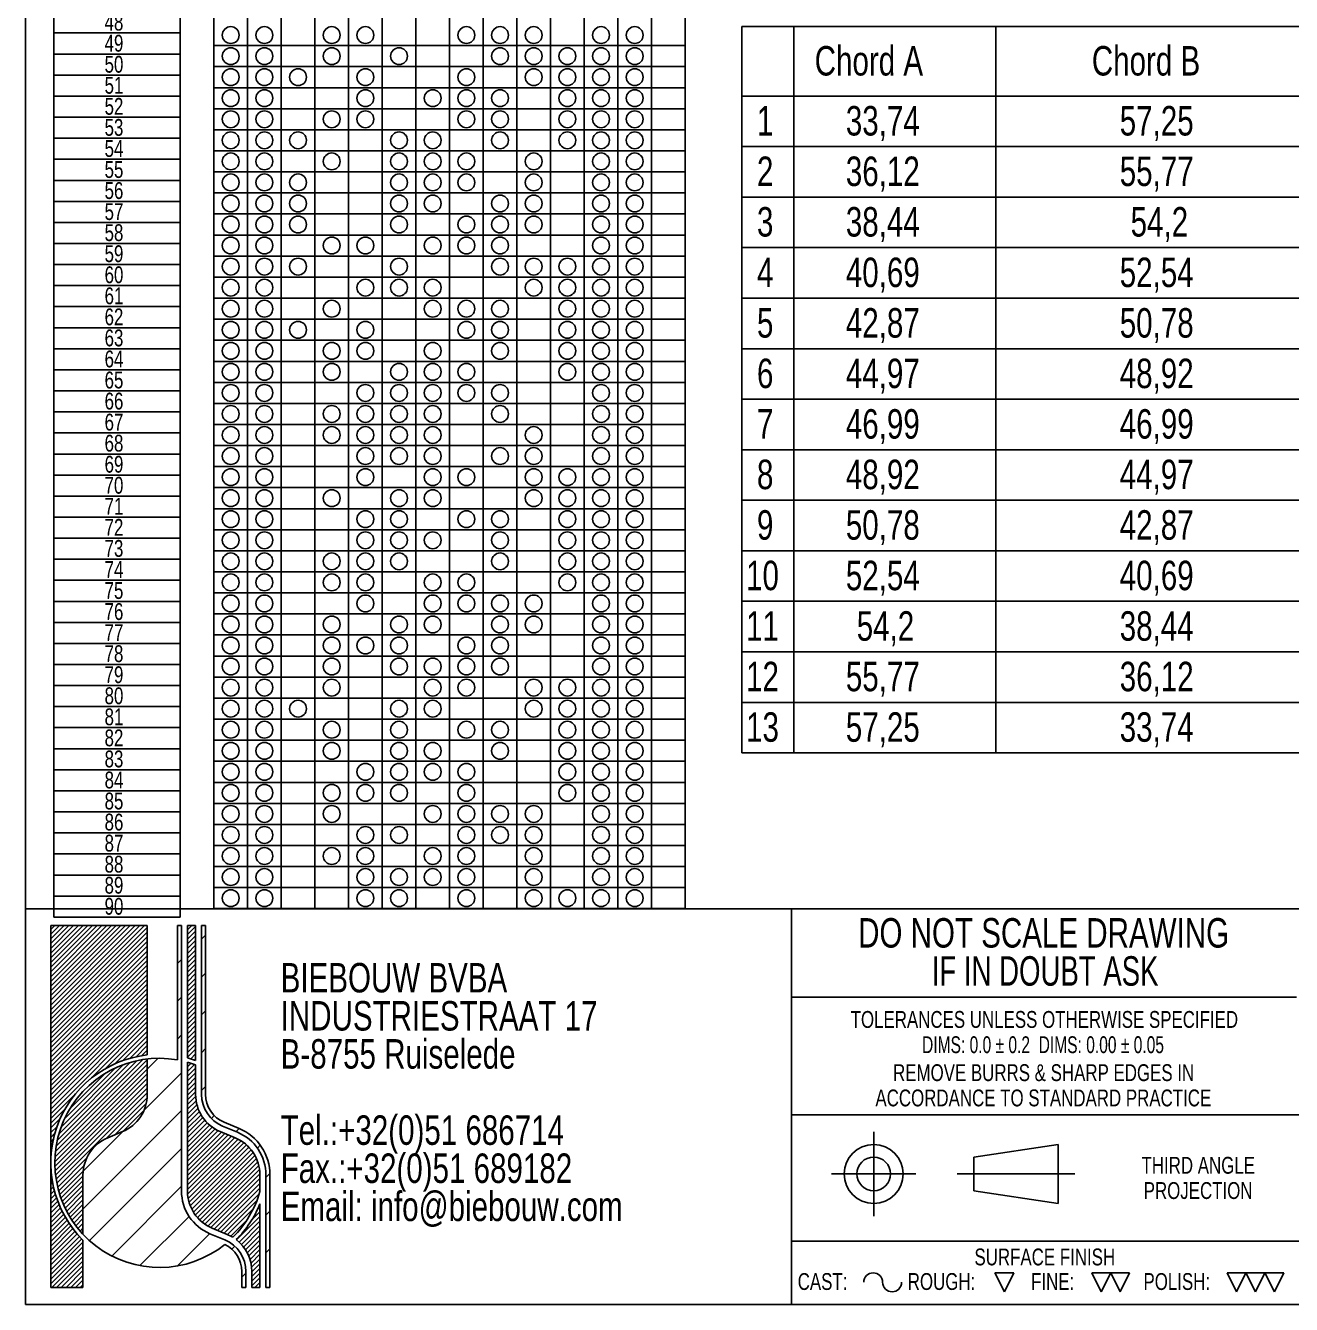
# Model space of a CAD drawing. Header units: millimetres. Extents: x 4 to 206, y 4 to 144.
# Drawn here: x 4 to 79.2, y 4 to 79.9 of the extents above; entities that cross this region are included whole.
import ezdxf

# ---------------------------------------------------------------- set-up
doc = ezdxf.new("R2010")
doc.units = ezdxf.units.MM
doc.header["$LTSCALE"] = 0.5
doc.layers.add('HATCH', color=3, linetype='Continuous')
doc.layers.add('TEXT', color=2, linetype='Continuous')
doc.layers.add('OUTLINE', color=7, linetype='Continuous', lineweight=25)
doc.styles.add('SLDTEXTSTYLE0', font='TXT', dxfattribs={"width": 0.75})
doc.styles.add('SLDTEXTSTYLE1', font='TXT', dxfattribs={"width": 0.6911764705882353})
doc.styles.add('SLDTEXTSTYLE2', font='TXT', dxfattribs={"width": 0.7})
pattern_1 = [(45, (0, 0), (-0.1403165018917055, 0.1403165018917055), [])]
pattern_2 = [(45.0000000000001, (0, 0), (-1.122532015133646, 1.122532015133642), [])]

# ---------------------------------------------------------------- blocks, each defined once
blk = doc.blocks.new('SW_NOTE_0')
at = {"layer": 'TEXT', "color": 0, "char_height": 1.75, "attachment_point": 1, "style": 'SLDTEXTSTYLE0'}
for s, insert in [('BIEBOUW BVBA', (0, 2.248826291079812)), ('INDUSTRIESTRAAT 17', (0, -0.01402097414881717)), ('B-8755 Ruiselede', (0, -2.276868239377446)), ('Tel.:+32(0)51 686714', (0, -6.802562769834704)), ('Fax.:+32(0)51 689182', (0, -9.065410035063334)), ('Email: info@biebouw.com', (0, -11.32825730029196))]:
    blk.add_mtext(s, dxfattribs=dict(at, insert=insert))
blk = doc.blocks.new('SW_NOTE_1')
at = {"layer": 'TEXT', "color": 0, "char_height": 1, "attachment_point": 2, "style": 'SLDTEXTSTYLE0'}
for s, insert in [('THIRD ANGLE', (4.171875000000005, 1.28504359490275)), ('PROJECTION', (4.164583198726174, -0.2149564181357661))]:
    blk.add_mtext(s, dxfattribs=dict(at, insert=insert))
blk = doc.blocks.new('SW_NOTE_2')
at = {"layer": 'TEXT', "color": 0, "char_height": 1, "attachment_point": 2, "style": 'SLDTEXTSTYLE0'}
for s, insert in [('REMOVE BURRS & SHARP EDGES IN', (10.890625, 1.285043594902752)), ('ACCORDANCE TO STANDARD PRACTICE', (10.87361293286085, -0.2149564181357644))]:
    blk.add_mtext(s, dxfattribs=dict(at, insert=insert))
blk = doc.blocks.new('SW_NOTE_3')
at = {"layer": 'TEXT', "color": 0, "char_height": 1, "attachment_point": 2}
for s, insert, style in [('TOLERANCES UNLESS OTHERWISE SPECIFIED', (13.546875, 1.285043594902752), 'SLDTEXTSTYLE0'), ('DIMS: 0.0 ± 0.2  DIMS: 0.00 ± 0.05', (13.46597324311734, -0.2149564181357644), 'SLDTEXTSTYLE1')]:
    blk.add_mtext(s, dxfattribs=dict(at, insert=insert, style=style))
blk = doc.blocks.new('SW_NOTE_4')
at = {"layer": 'TEXT', "color": 0, "char_height": 1.75, "attachment_point": 2}
for s, insert, style in [('DO NOT SCALE DRAWING', (14.35546875, 2.248826291079812), 'SLDTEXTSTYLE0'), ('IF IN DOUBT ASK', (14.44539925456047, -0.01402097414881717), 'SLDTEXTSTYLE2')]:
    blk.add_mtext(s, dxfattribs=dict(at, insert=insert, style=style))
blk = doc.blocks.new('SW_TABLEANNOTATION_0')
at = {"layer": 'TEXT', "color": 0}
for p, q in [((0, 0), (0, -113.001252439903)), ((7.5, 0), (0, 0)), ((7.5, -113.001252439903), (7.5, 0)), ((-8.673617379884035e-16, -1.751252439902901), (7.5, -1.751252439902901)), ((-8.673617379884035e-16, -3.001252439902902), (7.5, -3.001252439902902)), ((-8.673617379884035e-16, -4.251252439902903), (7.5, -4.251252439902903)), ((-8.673617379884035e-16, -5.501252439902904), (7.5, -5.501252439902904)), ((-8.673617379884035e-16, -6.751252439902905), (7.5, -6.751252439902905)), ((-8.673617379884035e-16, -8.001252439902906), (7.5, -8.001252439902906)), ((-8.673617379884035e-16, -9.251252439902908), (7.5, -9.251252439902908)), ((-8.673617379884035e-16, -10.50125243990291), (7.5, -10.50125243990291)), ((-8.673617379884035e-16, -11.75125243990291), (7.5, -11.75125243990291)), ((-8.673617379884035e-16, -13.00125243990291), (7.5, -13.00125243990291)), ((-8.673617379884035e-16, -14.25125243990291), (7.5, -14.25125243990291)), ((-8.673617379884035e-16, -15.50125243990291), (7.5, -15.50125243990291)), ((-8.673617379884035e-16, -16.75125243990291), (7.5, -16.75125243990291)), ((-8.673617379884035e-16, -18.00125243990291), (7.5, -18.00125243990291)), ((-8.673617379884035e-16, -19.25125243990292), (7.5, -19.25125243990292)), ((-8.673617379884035e-16, -20.50125243990292), (7.5, -20.50125243990292)), ((-8.673617379884035e-16, -21.75125243990292), (7.5, -21.75125243990292)), ((-8.673617379884035e-16, -23.00125243990292), (7.5, -23.00125243990292)), ((-8.673617379884035e-16, -24.25125243990292), (7.5, -24.25125243990292)), ((-8.673617379884035e-16, -25.50125243990292), (7.5, -25.50125243990292)), ((-8.673617379884035e-16, -26.75125243990292), (7.5, -26.75125243990292)), ((-8.673617379884035e-16, -28.00125243990292), (7.5, -28.00125243990292)), ((-8.673617379884035e-16, -29.25125243990292), (7.5, -29.25125243990292)), ((-8.673617379884035e-16, -30.50125243990293), (7.5, -30.50125243990293)), ((-8.673617379884035e-16, -31.75125243990293), (7.5, -31.75125243990293)), ((-8.673617379884035e-16, -33.00125243990293), (7.5, -33.00125243990293)), ((-8.673617379884035e-16, -34.25125243990293), (7.5, -34.25125243990293)), ((-8.673617379884035e-16, -35.50125243990293), (7.5, -35.50125243990293)), ((-8.673617379884035e-16, -36.75125243990293), (7.5, -36.75125243990293)), ((-8.673617379884035e-16, -38.00125243990293), (7.5, -38.00125243990293)), ((-8.673617379884035e-16, -39.25125243990293), (7.5, -39.25125243990293)), ((-8.673617379884035e-16, -40.50125243990293), (7.5, -40.50125243990293)), ((-8.673617379884035e-16, -41.75125243990293), (7.5, -41.75125243990293)), ((-8.673617379884035e-16, -43.00125243990293), (7.5, -43.00125243990293)), ((-8.673617379884035e-16, -44.25125243990294), (7.5, -44.25125243990294)), ((-8.673617379884035e-16, -45.50125243990294), (7.5, -45.50125243990294)), ((-8.673617379884035e-16, -46.75125243990294), (7.5, -46.75125243990294)), ((-8.673617379884035e-16, -48.00125243990294), (7.5, -48.00125243990294)), ((-8.673617379884035e-16, -49.25125243990294), (7.5, -49.25125243990294)), ((-8.673617379884035e-16, -50.50125243990294), (7.5, -50.50125243990294)), ((-8.673617379884035e-16, -51.75125243990294), (7.5, -51.75125243990294)), ((-8.673617379884035e-16, -53.00125243990295), (7.5, -53.00125243990295)), ((-8.673617379884035e-16, -54.25125243990295), (7.5, -54.25125243990295)), ((-8.673617379884035e-16, -55.50125243990295), (7.5, -55.50125243990295)), ((-8.673617379884035e-16, -56.75125243990295), (7.5, -56.75125243990295)), ((-8.673617379884035e-16, -58.00125243990295), (7.5, -58.00125243990295)), ((-8.673617379884035e-16, -59.25125243990295), (7.5, -59.25125243990295)), ((-8.673617379884035e-16, -60.50125243990296), (7.5, -60.50125243990296)), ((-8.673617379884035e-16, -61.75125243990296), (7.5, -61.75125243990296)), ((-8.673617379884035e-16, -63.00125243990296), (7.5, -63.00125243990296)), ((-8.673617379884035e-16, -64.25125243990296), (7.5, -64.25125243990296)), ((-8.673617379884035e-16, -65.50125243990296), (7.5, -65.50125243990296)), ((-8.673617379884035e-16, -66.75125243990296), (7.5, -66.75125243990296)), ((-8.673617379884035e-16, -68.00125243990296), (7.5, -68.00125243990296)), ((-8.673617379884035e-16, -69.25125243990296), (7.5, -69.25125243990296)), ((-8.673617379884035e-16, -70.50125243990296), (7.5, -70.50125243990296)), ((-8.673617379884035e-16, -71.75125243990296), (7.5, -71.75125243990296)), ((-8.673617379884035e-16, -73.00125243990297), (7.5, -73.00125243990297)), ((-8.673617379884035e-16, -74.25125243990297), (7.5, -74.25125243990297)), ((-8.673617379884035e-16, -75.50125243990297), (7.5, -75.50125243990297)), ((-8.673617379884035e-16, -76.75125243990297), (7.5, -76.75125243990297)), ((-8.673617379884035e-16, -78.00125243990297), (7.5, -78.00125243990297)), ((-8.673617379884035e-16, -79.25125243990297), (7.5, -79.25125243990297)), ((-8.673617379884035e-16, -80.50125243990297), (7.5, -80.50125243990297)), ((-8.673617379884035e-16, -81.75125243990297), (7.5, -81.75125243990297)), ((-8.673617379884035e-16, -83.00125243990297), (7.5, -83.00125243990297)), ((-8.673617379884035e-16, -84.25125243990297), (7.5, -84.25125243990297)), ((-8.673617379884035e-16, -85.50125243990297), (7.5, -85.50125243990297)), ((-8.673617379884035e-16, -86.75125243990297), (7.5, -86.75125243990297)), ((-8.673617379884035e-16, -88.00125243990297), (7.5, -88.00125243990297)), ((-8.673617379884035e-16, -89.25125243990298), (7.5, -89.25125243990298)), ((-8.673617379884035e-16, -90.50125243990298), (7.5, -90.50125243990298)), ((-8.673617379884035e-16, -91.75125243990298), (7.5, -91.75125243990298)), ((-8.673617379884035e-16, -93.00125243990298), (7.5, -93.00125243990298)), ((-8.673617379884035e-16, -94.25125243990298), (7.5, -94.25125243990298)), ((-8.673617379884035e-16, -95.50125243990298), (7.5, -95.50125243990298)), ((-8.673617379884035e-16, -96.75125243990298), (7.5, -96.75125243990298)), ((-8.673617379884035e-16, -98.00125243990298), (7.5, -98.00125243990298)), ((-8.673617379884035e-16, -99.25125243990298), (7.5, -99.25125243990298)), ((-8.673617379884035e-16, -100.501252439903), (7.5, -100.501252439903)), ((-8.673617379884035e-16, -101.751252439903), (7.5, -101.751252439903)), ((-8.673617379884035e-16, -103.001252439903), (7.5, -103.001252439903)), ((-8.673617379884035e-16, -104.251252439903), (7.5, -104.251252439903)), ((-8.673617379884035e-16, -105.501252439903), (7.5, -105.501252439903)), ((-8.673617379884035e-16, -106.751252439903), (7.5, -106.751252439903)), ((-8.673617379884035e-16, -108.001252439903), (7.5, -108.001252439903)), ((-8.673617379884035e-16, -109.251252439903), (7.5, -109.251252439903)), ((-8.673617379884035e-16, -110.501252439903), (7.5, -110.501252439903)), ((-8.673617379884035e-16, -111.751252439903), (7.5, -111.751252439903)), ((0, -113.001252439903), (7.5, -113.001252439903))]:
    blk.add_line(p, q, dxfattribs=at)
at = {"layer": 'TEXT', "color": 0, "char_height": 1, "attachment_point": 1, "style": 'SLDTEXTSTYLE0'}
for s, insert in [('01', (3.011111137457192, -0.3573593132178143)), ('02', (3.011111137457192, -1.857985533169265)), ('03', (3.011111137457192, -3.107985533169266)), ('04', (3.011111137457192, -4.357985533169267)), ('05', (3.011111137457192, -5.607985533169268)), ('06', (3.011111137457192, -6.85798553316927)), ('07', (3.011111137457192, -8.10798553316927)), ('08', (3.011111137457192, -9.357985533169272)), ('09', (3.011111137457192, -10.60798553316927)), ('10', (3.011111137457192, -11.85798553316927)), ('11', (3.011111137457192, -13.10798553316928)), ('12', (3.011111137457192, -14.35798553316928)), ('13', (3.011111137457192, -15.60798553316929)), ('14', (3.011111137457192, -16.85798553316929)), ('15', (3.011111137457192, -18.10798553316929)), ('16', (3.011111137457192, -19.35798553316929)), ('17', (3.011111137457192, -20.60798553316929)), ('18', (3.011111137457192, -21.8579855331693)), ('19', (3.011111137457192, -23.1079855331693)), ('20', (3.011111137457192, -24.3579855331693)), ('21', (3.011111137457192, -25.6079855331693)), ('22', (3.011111137457192, -26.8579855331693)), ('23', (3.011111137457192, -28.1079855331693)), ('24', (3.011111137457192, -29.3579855331693)), ('25', (3.011111137457192, -30.60798553316931)), ('26', (3.011111137457192, -31.85798553316931)), ('27', (3.011111137457192, -33.10798553316931)), ('28', (3.011111137457192, -34.35798553316931)), ('29', (3.011111137457192, -35.60798553316931)), ('30', (3.011111137457192, -36.85798553316931)), ('31', (3.011111137457192, -38.10798553316931)), ('32', (3.011111137457192, -39.35798553316931)), ('33', (3.011111137457192, -40.60798553316931)), ('34', (3.011111137457192, -41.85798553316931)), ('35', (3.011111137457192, -43.10798553316931)), ('36', (3.011111137457192, -44.35798553316932)), ('37', (3.011111137457192, -45.60798553316932)), ('38', (3.011111137457192, -46.85798553316932)), ('39', (3.011111137457192, -48.10798553316932)), ('40', (3.011111137457192, -49.35798553316932)), ('41', (3.011111137457192, -50.60798553316932)), ('42', (3.011111137457192, -51.85798553316933)), ('43', (3.011111137457192, -53.10798553316933)), ('44', (3.011111137457192, -54.35798553316933)), ('45', (3.011111137457192, -55.60798553316933)), ('46', (3.011111137457192, -56.85798553316933)), ('47', (3.011111137457192, -58.10798553316933)), ('48', (3.011111137457192, -59.35798553316933)), ('49', (3.011111137457192, -60.60798553316933)), ('50', (3.011111137457192, -61.85798553316933)), ('51', (3.011111137457192, -63.10798553316933)), ('52', (3.011111137457192, -64.35798553316934)), ('53', (3.011111137457192, -65.60798553316934)), ('54', (3.011111137457192, -66.85798553316934)), ('55', (3.011111137457192, -68.10798553316934)), ('56', (3.011111137457192, -69.35798553316934)), ('57', (3.011111137457192, -70.60798553316934)), ('58', (3.011111137457192, -71.85798553316934)), ('59', (3.011111137457192, -73.10798553316934)), ('60', (3.011111137457192, -74.35798553316934)), ('61', (3.011111137457192, -75.60798553316934)), ('62', (3.011111137457192, -76.85798553316934)), ('63', (3.011111137457192, -78.10798553316936)), ('64', (3.011111137457192, -79.35798553316936)), ('65', (3.011111137457192, -80.60798553316937)), ('66', (3.011111137457192, -81.85798553316937)), ('67', (3.011111137457192, -83.10798553316937)), ('68', (3.011111137457192, -84.35798553316937)), ('69', (3.011111137457192, -85.60798553316937)), ('70', (3.011111137457192, -86.85798553316937)), ('71', (3.011111137457192, -88.10798553316937)), ('72', (3.011111137457192, -89.35798553316937)), ('73', (3.011111137457192, -90.60798553316937)), ('74', (3.011111137457192, -91.85798553316937)), ('75', (3.011111137457192, -93.10798553316937)), ('76', (3.011111137457192, -94.35798553316937)), ('77', (3.011111137457192, -95.60798553316937)), ('78', (3.011111137457192, -96.85798553316938)), ('79', (3.011111137457192, -98.10798553316938)), ('80', (3.011111137457192, -99.35798553316938)), ('81', (3.011111137457192, -100.6079855331694)), ('82', (3.011111137457192, -101.8579855331694)), ('83', (3.011111137457192, -103.1079855331694)), ('84', (3.011111137457192, -104.3579855331694)), ('85', (3.011111137457192, -105.6079855331694)), ('86', (3.011111137457192, -106.8579855331694)), ('87', (3.011111137457192, -108.1079855331694)), ('88', (3.011111137457192, -109.3579855331694)), ('89', (3.011111137457192, -110.6079855331694)), ('90', (3.011111137457192, -111.8579855331694))]:
    blk.add_mtext(s, dxfattribs=dict(at, insert=insert))
blk = doc.blocks.new('SW_TABLEANNOTATION_2')
at = {"layer": 'TEXT', "color": 0}
for p, q in [((0, 0), (0, -43.12552249938068)), ((35.62916866503656, 0), (0, 0)), ((3.086111193522818, 0), (3.086111193522818, -43.12552249938071)), ((15.08611119352282, 0), (15.08611119352282, -43.12552249938071)), ((35.62916866503656, -43.12552249938068), (35.62916866503656, 0)), ((6.938893903907228e-15, -4.125522499380682), (35.62916866503657, -4.125522499380682)), ((6.938893903907228e-15, -7.125522499380684), (35.62916866503657, -7.125522499380684)), ((6.938893903907228e-15, -10.12552249938069), (35.62916866503657, -10.12552249938069)), ((6.938893903907228e-15, -13.12552249938069), (35.62916866503657, -13.12552249938069)), ((6.938893903907228e-15, -16.12552249938069), (35.62916866503657, -16.12552249938069)), ((6.938893903907228e-15, -19.1255224993807), (35.62916866503657, -19.1255224993807)), ((6.938893903907228e-15, -22.1255224993807), (35.62916866503657, -22.1255224993807)), ((6.938893903907228e-15, -25.1255224993807), (35.62916866503657, -25.1255224993807)), ((6.938893903907228e-15, -28.1255224993807), (35.62916866503657, -28.1255224993807)), ((6.938893903907228e-15, -31.12552249938071), (35.62916866503657, -31.12552249938071)), ((6.938893903907228e-15, -34.12552249938071), (35.62916866503657, -34.12552249938071)), ((6.938893903907228e-15, -37.12552249938071), (35.62916866503657, -37.12552249938071)), ((6.938893903907228e-15, -40.12552249938071), (35.62916866503657, -40.12552249938071)), ((0, -43.12552249938068), (35.62916866503656, -43.12552249938068))]:
    blk.add_line(p, q, dxfattribs=at)
at = {"layer": 'TEXT', "color": 0, "char_height": 1.75, "attachment_point": 1, "style": 'SLDTEXTSTYLE0'}
for s, insert in [('Chord A', (4.325868194922804, -1.152969761203285)), ('Chord B', (20.79062587581575, -1.152969761203285)), ('1', (0.896527798380703, -4.715731010893634)), ('33,74', (6.176736071705817, -4.715731010893634)), ('57,25', (22.44826480746269, -4.715731010893634)), ('2', (0.896527798380703, -7.715731010893637)), ('36,12', (6.176736071705817, -7.715731010893637)), ('55,77', (22.44826480746269, -7.715731010893637)), ('3', (0.896527798380703, -10.71573101089364)), ('38,44', (6.176736071705817, -10.71573101089364)), ('54,2', (23.09479266405105, -10.71573101089364)), ('4', (0.896527798380703, -13.71573101089364)), ('40,69', (6.176736071705817, -13.71573101089364)), ('52,54', (22.44826480746269, -13.71573101089364)), ('42,87', (6.176736071705817, -16.71573101089364)), ('50,78', (22.44826480746269, -16.71573101089364)), ('5', (0.896527798380703, -16.71573101089364)), ('6', (0.896527798380703, -19.71573101089365)), ('44,97', (6.176736071705817, -19.71573101089365)), ('48,92', (22.44826480746269, -19.71573101089365)), ('7', (0.896527798380703, -22.71573101089365)), ('46,99', (6.176736071705817, -22.71573101089365)), ('46,99', (22.44826480746269, -22.71573101089365)), ('8', (0.896527798380703, -25.71573101089365)), ('48,92', (6.176736071705817, -25.71573101089365)), ('44,97', (22.44826480746269, -25.71573101089365)), ('9', (0.896527798380703, -28.71573101089366)), ('50,78', (6.176736071705817, -28.71573101089366)), ('42,87', (22.44826480746269, -28.71573101089366)), ('10', (0.2500000000000002, -31.71573101089366)), ('52,54', (6.176736071705817, -31.71573101089366)), ('40,69', (22.44826480746269, -31.71573101089366)), ('11', (0.2500000000000002, -34.71573101089366)), ('54,2', (6.823263928294181, -34.71573101089366)), ('38,44', (22.44826480746269, -34.71573101089366)), ('12', (0.2500000000000002, -37.71573101089366)), ('55,77', (6.176736071705817, -37.71573101089366)), ('36,12', (22.44826480746269, -37.71573101089366)), ('13', (0.2500000000000002, -40.71573101089366)), ('57,25', (6.176736071705817, -40.71573101089366)), ('33,74', (22.44826480746269, -40.71573101089366))]:
    blk.add_mtext(s, dxfattribs=dict(at, insert=insert))

msp = doc.modelspace()

# ---------------------------------------------------------------- hatches: boundary and pattern name
at = {"layer": 'HATCH'}
h = msp.add_hatch(dxfattribs=at)
h.set_pattern_fill('ANSI31', color=256, scale=0.0625, style=0)
h.set_pattern_definition(pattern_1)
edge = h.paths.add_edge_path(flags=0)
edge.add_arc((11.94999999999996, 12.405555555556), 6.449999999999895, 96.37937020844248, 180, ccw=False)
edge.add_line((11.23333333333326, 18.81561709105517), (11.23333333333326, 26.50000000000019))
edge.add_line((11.23333333333326, 26.50000000000019), (5.50000000000015, 26.50000000000045))
edge.add_line((5.50000000000015, 26.50000000000045), (5.500000000000151, 12.405555555556))
h = msp.add_hatch(dxfattribs=at)
h.set_pattern_fill('LINE', color=256, scale=0.5, angle=45.0000000000001, style=0)
h.set_pattern_definition(pattern_2)
edge = h.paths.add_edge_path(flags=0)
edge.add_line((13.02499999999984, 26.49999999999986), (13.02499999999984, 18.52293050193288))
edge.add_arc((11.94999999999996, 12.405555555556), 6.21111111111041, 80.03323369975531, 96.62580956481882)
edge.add_line((11.2333333333338, 18.57518197240262), (11.2333333333338, 16.46666666666654))
edge.add_arc((8.8444444444448, 16.46666666666668), 2.388888888888995, 292.6198649480404, 359.9999999999966, ccw=False)
edge.add_line((9.763247863248258, 14.26153846153838), (8.881196581196875, 13.8940170940171))
edge.add_arc((9.800000000000086, 11.68888888888886), 2.388888888888808, 112.6198649480355, 180)
edge.add_line((7.411111111111312, 11.68888888888886), (7.411111111111312, 8.165698377667452))
edge.add_arc((11.94999999999996, 12.405555555556), 6.21111111111041, 223.049079800242, 308.804006026696)
edge.add_arc((15.05555555555586, 5.955555555555223), 1.79166666666663, -9.094947017729282e-13, 63.95466943930148, ccw=False)
edge.add_line((16.84722222222249, 5.955555555555222), (16.84722222222249, 4.999999999999847))
edge.add_line((16.84722222222249, 4.999999999999847), (17.08611111111128, 4.999999999999847))
edge.add_line((17.08611111111128, 4.999999999999847), (17.08611111111128, 5.955555555555222))
edge.add_arc((15.05555555555586, 5.955555555555223), 2.030555555555416, 8.142219984546603e-13, 67.38013505196902)
edge.add_line((15.83653846153843, 7.829914529914184), (14.95448717948711, 8.19743589743557))
edge.add_arc((16.01111111111103, 10.73333333333326), 2.747222222222545, 179.9999999999946, 247.38013505196182, ccw=False)
edge.add_line((13.2638888888884, 10.73333333333348), (13.2638888888884, 26.49999999999986))
edge.add_line((13.2638888888884, 26.49999999999986), (13.02499999999984, 26.49999999999986))
h = msp.add_hatch(dxfattribs=at)
h.set_pattern_fill('ANSI31', color=256, scale=0.0625, style=0)
h.set_pattern_definition(pattern_1)
edge = h.paths.add_edge_path(flags=0)
edge.add_arc((11.94999999999996, 12.405555555556), 6.449999999999627, 70.52877936550652, 74.97388624088018, ccw=False)
edge.add_line((14.10000000000006, 18.48667387375991), (14.10000000000006, 26.50000000000019))
edge.add_line((14.10000000000006, 26.50000000000019), (13.62222222222204, 26.50000000000019))
edge.add_line((13.62222222222204, 26.50000000000019), (13.62222222222204, 18.63501563163816))
h = msp.add_hatch(dxfattribs=at)
h.set_pattern_fill('LINE', color=256, scale=0.5, angle=45.0000000000001, style=0)
h.set_pattern_definition(pattern_2)
edge = h.paths.add_edge_path(flags=0)
edge.add_line((18.51944444444414, 5.000000000000115), (18.51944444444414, 11.68888888888886))
edge.add_arc((15.53333333333301, 11.68888888888886), 2.986111111111168, 0, 67.38013505196155)
edge.add_line((16.68183760683722, 14.44529914529924), (15.79978632478612, 14.81282051282063))
edge.add_arc((16.48888888888861, 16.46666666666663), 1.791666666666387, 180.0000000000091, 247.38013505196, ccw=False)
edge.add_line((14.69722222222233, 16.46666666666635), (14.69722222222233, 26.49999999999947))
edge.add_line((14.69722222222233, 26.49999999999947), (14.45833333333335, 26.49999999999947))
edge.add_line((14.45833333333335, 26.49999999999947), (14.45833333333335, 16.46666666666635))
edge.add_arc((16.48888888888861, 16.46666666666663), 2.030555555555372, 180.0000000000088, 247.3801350519551)
edge.add_line((15.70790598290556, 14.59230769230779), (16.58995726495688, 14.22478632478641))
edge.add_arc((15.53333333333301, 11.68888888888886), 2.747222222222268, -7.958078640513122e-13, 67.3801350519609, ccw=False)
edge.add_line((18.28055555555525, 11.68888888888886), (18.28055555555525, 5.000000000000115))
edge.add_line((18.28055555555525, 5.000000000000115), (18.51944444444414, 5.000000000000115))
h = msp.add_hatch(dxfattribs=at)
h.set_pattern_fill('ANSI31', color=256, scale=0.0625, style=0)
h.set_pattern_definition(pattern_1)
edge = h.paths.add_edge_path(flags=0)
edge.add_line((11.2333333333338, 16.46666666666654), (11.2333333333338, 18.57518197240262))
edge.add_arc((11.94999999999996, 12.405555555556), 6.21111111111041, 96.62580956481882, 223.049079800242)
edge.add_line((7.411111111111312, 8.165698377667452), (7.411111111111312, 11.68888888888886))
edge.add_arc((9.800000000000086, 11.68888888888886), 2.388888888888808, 112.61986494803469, 180, ccw=False)
edge.add_line((8.881196581196875, 13.8940170940171), (9.763247863248258, 14.26153846153838))
edge.add_arc((8.8444444444448, 16.46666666666668), 2.388888888888995, 292.6198649480412, 359.9999999999974)
h = msp.add_hatch(dxfattribs=at)
h.set_pattern_fill('ANSI31', color=256, scale=0.0625, style=0)
h.set_pattern_definition(pattern_1)
edge = h.paths.add_edge_path(flags=0)
edge.add_line((14.10000000000006, 16.46666666666663), (14.10000000000006, 18.23268188287752))
edge.add_arc((11.94999999999996, 12.405555555556), 6.211111111110712, 69.74775325781034, 74.38150172435162)
edge.add_line((13.62222222222204, 18.38732570109558), (13.62222222222204, 10.73333333333348))
edge.add_arc((16.01111111111103, 10.73333333333326), 2.388888888888894, 179.9999999999947, 247.3801350519655)
edge.add_line((15.09230769230785, 8.528205128205066), (15.97435897435939, 8.16068376068368))
edge.add_arc((15.05555555555586, 5.955555555555223), 2.38888888888916, 58.20753195097649, 67.38013505195869, ccw=False)
edge.add_arc((11.94999999999996, 12.405555555556), 6.211111111111224, 314.6385798455307, 344.0576313943708)
edge.add_line((17.92222222222223, 10.69954765318171), (17.92222222222223, 11.68888888888886))
edge.add_arc((15.53333333333301, 11.68888888888886), 2.38888888888915, 0, 67.3801350519547)
edge.add_line((16.45213675213669, 13.89401709401717), (15.57008547008537, 14.26153846153833))
edge.add_arc((16.48888888888861, 16.46666666666663), 2.388888888888731, 180, 247.3801350519644, ccw=False)
h = msp.add_hatch(dxfattribs=at)
h.set_pattern_fill('ANSI31', color=256, scale=0.0625, style=0)
h.set_pattern_definition(pattern_1)
edge = h.paths.add_edge_path(flags=0)
edge.add_arc((11.94999999999996, 12.405555555556), 6.449999999999895, 180, 225.2750868450694, ccw=False)
edge.add_line((5.500000000000151, 12.405555555556), (5.50000000000015, 5.000000000000372))
edge.add_line((5.50000000000015, 5.000000000000372), (7.411111111111312, 5.000000000000116))
edge.add_line((7.411111111111312, 5.000000000000116), (7.411111111111312, 7.82287209994581))
h = msp.add_hatch(dxfattribs=at)
h.set_pattern_fill('ANSI31', color=256, scale=0.0625, style=0)
h.set_pattern_definition(pattern_1)
edge = h.paths.add_edge_path(flags=0)
edge.add_arc((11.94999999999996, 12.405555555556), 6.450000000000141, 315.0375474160769, 337.80839343372287, ccw=False)
edge.add_arc((15.05555555555586, 5.955555555555223), 2.388888888888997, -7.958078640513122e-13, 52.378744813339324, ccw=False)
edge.add_line((17.44444444444485, 5.955555555555222), (17.44444444444485, 4.999999999999845))
edge.add_line((17.44444444444485, 4.999999999999845), (17.92222222222223, 5.000000000000116))
edge.add_line((17.92222222222223, 5.000000000000116), (17.92222222222223, 9.96935734350557))

# ---------------------------------------------------------------- linework, layer by layer
at = {"layer": 'OUTLINE'}
for p, q in [((4.000000000000004, 4.000000000000004), (4.000000000000004, 144.5)), ((15.18770240743293, 140.0012601146284), (15.18770240743294, 27.50126011462838)), ((17.18770240743293, 140.0012601146284), (17.18770240743294, 27.50126011462838)), ((19.18770240743293, 140.0012601146284), (19.18770240743294, 27.50126011462838)), ((21.18770240743293, 140.0012601146284), (21.18770240743294, 27.50126011462838)), ((23.18770240743293, 140.0012601146284), (23.18770240743295, 27.50126011462838)), ((25.18770240743293, 140.0012601146284), (25.18770240743294, 27.50126011462838)), ((27.18770240743293, 140.0012601146284), (27.18770240743294, 27.50126011462838)), ((29.18770240743293, 140.0012601146284), (29.18770240743294, 27.50126011462838)), ((31.18770240743293, 140.0012601146284), (31.18770240743295, 27.50126011462838)), ((33.18770240743294, 140.0012601146284), (33.18770240743295, 27.50126011462838)), ((35.18770240743294, 140.0012601146284), (35.18770240743295, 27.50126011462838)), ((37.18770240743294, 140.0012601146284), (37.18770240743295, 27.50126011462838)), ((39.18770240743294, 140.0012601146284), (39.18770240743295, 27.50126011462838)), ((41.18770240743294, 140.0012601146284), (41.18770240743296, 27.50126011462838)), ((43.18770240743294, 27.50126011462838), (43.18770240743294, 140.0012601146284)), ((15.18770240743292, 78.75126011462837), (43.18770240743294, 78.75126011462834)), ((15.18770240743292, 77.50126011462837), (43.18770240743294, 77.50126011462834)), ((15.18770240743292, 76.25126011462837), (43.18770240743294, 76.25126011462834)), ((15.18770240743292, 75.00126011462837), (43.18770240743294, 75.00126011462834)), ((15.18770240743292, 73.75126011462837), (43.18770240743294, 73.75126011462834)), ((15.18770240743292, 72.50126011462837), (43.18770240743294, 72.50126011462834)), ((15.18770240743292, 71.25126011462837), (43.18770240743294, 71.25126011462834)), ((15.18770240743292, 70.00126011462835), (43.18770240743294, 70.00126011462834)), ((15.18770240743292, 68.75126011462835), (43.18770240743294, 68.75126011462832)), ((15.18770240743292, 67.50126011462835), (43.18770240743294, 67.50126011462832)), ((15.18770240743292, 66.25126011462835), (43.18770240743294, 66.25126011462832)), ((15.18770240743292, 65.00126011462835), (43.18770240743294, 65.00126011462832)), ((15.18770240743292, 63.75126011462835), (43.18770240743294, 63.75126011462832)), ((15.18770240743292, 62.50126011462835), (43.18770240743294, 62.50126011462832)), ((15.18770240743292, 61.25126011462835), (43.18770240743294, 61.25126011462832)), ((15.18770240743292, 60.00126011462835), (43.18770240743294, 60.00126011462832)), ((15.18770240743292, 58.75126011462835), (43.18770240743294, 58.75126011462832)), ((15.18770240743292, 57.50126011462834), (43.18770240743294, 57.50126011462832)), ((15.18770240743292, 56.25126011462834), (43.18770240743294, 56.25126011462832)), ((15.18770240743292, 55.00126011462834), (43.18770240743294, 55.00126011462832)), ((15.18770240743292, 53.75126011462834), (43.18770240743294, 53.75126011462832)), ((15.18770240743292, 52.50126011462834), (43.18770240743294, 52.50126011462832)), ((15.18770240743292, 51.25126011462834), (43.18770240743294, 51.25126011462832)), ((15.18770240743292, 50.00126011462834), (43.18770240743294, 50.00126011462832)), ((15.18770240743292, 48.75126011462834), (43.18770240743294, 48.75126011462831)), ((15.18770240743292, 47.50126011462834), (43.18770240743294, 47.50126011462831)), ((15.18770240743292, 46.25126011462834), (43.18770240743294, 46.25126011462831)), ((15.18770240743292, 45.00126011462834), (43.18770240743294, 45.00126011462831)), ((15.18770240743292, 43.75126011462834), (43.18770240743294, 43.75126011462831)), ((15.18770240743292, 42.50126011462833), (43.18770240743294, 42.50126011462831)), ((15.18770240743292, 41.25126011462833), (43.18770240743294, 41.2512601146283)), ((15.18770240743292, 40.00126011462833), (43.18770240743294, 40.0012601146283)), ((15.18770240743292, 38.75126011462833), (43.18770240743294, 38.7512601146283)), ((15.18770240743292, 37.50126011462833), (43.18770240743294, 37.5012601146283)), ((15.18770240743292, 36.25126011462833), (43.18770240743294, 36.2512601146283)), ((15.18770240743292, 35.00126011462833), (43.18770240743294, 35.0012601146283)), ((15.18770240743292, 33.75126011462832), (43.18770240743294, 33.75126011462829)), ((15.18770240743292, 32.50126011462832), (43.18770240743294, 32.50126011462829)), ((15.18770240743292, 31.25126011462832), (43.18770240743294, 31.25126011462829)), ((15.18770240743292, 30.00126011462832), (43.18770240743294, 30.00126011462829)), ((15.18770240743292, 28.7512601146284), (43.18770240743293, 28.75126011462838)), ((206, 27.50000000000008), (4.000000000000004, 27.50000000000008)), ((15.18770240743294, 27.50126011462838), (43.18770240743294, 27.50126011462838)), ((49.50000000000013, 27.50000000000008), (49.50000000000013, 4.000000000000226)), ((5.500000000000151, 26.49999999999993), (11.23333333333326, 26.50000000000019)), ((5.500000000000151, 5.000000000000374), (5.500000000000151, 26.49999999999993)), ((11.23333333333326, 26.50000000000019), (11.23333333333326, 18.81561709105517)), ((13.02499999999984, 26.49999999999986), (13.2638888888884, 26.49999999999986)), ((13.02499999999984, 26.49999999999986), (13.02499999999984, 18.52293050193288)), ((13.2638888888884, 26.49999999999986), (13.2638888888884, 10.73333333333348)), ((13.62222222222204, 26.50000000000019), (14.10000000000006, 26.50000000000019)), ((13.62222222222204, 18.63501563163816), (13.62222222222204, 26.50000000000019)), ((14.10000000000006, 26.50000000000019), (14.10000000000006, 18.48667387375991)), ((14.45833333333335, 26.49999999999947), (14.69722222222233, 26.49999999999947)), ((14.45833333333335, 26.49999999999947), (14.45833333333335, 16.46666666666634)), ((14.69722222222233, 26.49999999999947), (14.69722222222233, 16.46666666666634)), ((79.49999999999993, 22.2500000000001), (49.50000000000013, 22.2500000000001)), ((11.2333333333338, 16.46666666666654), (11.2333333333338, 18.57518197240262)), ((13.62222222222204, 18.38732570109558), (13.62222222222204, 10.73333333333348)), ((14.10000000000006, 16.46666666666663), (14.10000000000006, 18.23268188287752)), ((49.50000000000013, 15.24999999999999), (206, 15.24999999999999)), ((15.70790598290556, 14.59230769230779), (16.58995726495688, 14.22478632478641)), ((15.79978632478612, 14.81282051282062), (16.68183760683722, 14.44529914529924)), ((8.881196581196875, 13.8940170940171), (9.763247863248258, 14.26153846153838)), ((16.45213675213669, 13.89401709401716), (15.57008547008537, 14.26153846153833)), ((54.38784519148168, 9.250000000000203), (54.38784519148168, 14.2500000000001)), ((60.33727633373579, 12.75000000000004), (65.3372763337359, 13.50000000000007)), ((65.3372763337359, 13.50000000000007), (65.3372763337359, 10.00000000000001)), ((60.33727633373579, 10.75000000000004), (60.33727633373579, 12.75000000000004)), ((7.411111111111312, 8.165698377667452), (7.411111111111312, 11.68888888888886)), ((17.92222222222223, 10.69954765318171), (17.92222222222223, 11.68888888888886)), ((18.28055555555525, 11.68888888888886), (18.28055555555525, 5.000000000000115)), ((18.51944444444414, 11.68888888888886), (18.51944444444414, 5.000000000000115)), ((51.88784519148151, 11.75000000000015), (56.88784519148163, 11.75000000000015)), ((59.33727633373567, 11.75000000000015), (66.33727633373579, 11.75000000000015)), ((65.3372763337359, 10.00000000000001), (60.33727633373579, 10.75000000000004)), ((17.92222222222223, 9.96935734350557), (17.92222222222223, 5.000000000000115)), ((15.09230769230785, 8.528205128205066), (15.97435897435939, 8.160683760683682)), ((7.411111111111312, 7.82287209994581), (7.411111111111312, 5.000000000000115)), ((14.95448717948711, 8.197435897435572), (15.83653846153843, 7.829914529914188)), ((155.9999999999999, 7.750000000000146), (49.50000000000013, 7.750000000000146)), ((16.84722222222249, 5.955555555555223), (16.84722222222249, 4.999999999999846)), ((17.08611111111128, 5.955555555555223), (17.08611111111128, 4.999999999999846)), ((17.44444444444485, 4.999999999999846), (17.44444444444485, 5.955555555555223)), ((62.70932290318146, 5.875000000000075), (61.58432290318164, 5.875000000000075)), ((61.58432290318164, 5.875000000000075), (62.14682290318188, 4.750000000000032)), ((62.14682290318188, 4.750000000000032), (62.70932290318146, 5.875000000000075)), ((68.46580466442023, 5.875000000000075), (67.34080466442042, 5.875000000000075)), ((67.34080466442042, 5.875000000000075), (67.90330466442066, 4.750000000000032)), ((67.90330466442066, 4.750000000000032), (68.46580466442023, 5.875000000000075)), ((69.5908046644205, 5.875000000000075), (68.46580466442023, 5.875000000000075)), ((68.46580466442023, 5.875000000000075), (69.02830466442047, 4.750000000000032)), ((69.02830466442047, 4.750000000000032), (69.5908046644205, 5.875000000000075)), ((76.49999999999982, 5.875000000000075), (75.375, 5.875000000000075)), ((75.375, 5.875000000000075), (75.93750000000001, 4.750000000000032)), ((75.93750000000001, 4.750000000000032), (76.49999999999982, 5.875000000000075)), ((77.62499999999986, 5.875000000000075), (76.49999999999982, 5.875000000000075)), ((76.49999999999982, 5.875000000000075), (77.06249999999984, 4.750000000000032)), ((77.06249999999984, 4.750000000000032), (77.62499999999986, 5.875000000000075)), ((78.7499999999999, 5.875000000000075), (77.62499999999986, 5.875000000000075)), ((77.62499999999986, 5.875000000000075), (78.18749999999989, 4.750000000000032)), ((78.18749999999989, 4.750000000000032), (78.7499999999999, 5.875000000000075)), ((7.411111111111312, 5.000000000000115), (5.500000000000151, 5.000000000000374)), ((17.08611111111128, 4.999999999999846), (16.84722222222249, 4.999999999999846)), ((17.92222222222223, 5.000000000000115), (17.44444444444485, 4.999999999999846)), ((18.28055555555525, 5.000000000000115), (18.51944444444414, 5.000000000000115)), ((206, 4.000000000000004), (4.000000000000004, 4.000000000000004))]:
    msp.add_line(p, q, dxfattribs=at)
for centre, radius in [((16.18770240743294, 79.37626011462838), 0.4999999999999964), ((18.18770240743294, 79.37626011462838), 0.5), ((22.18770240743294, 79.37626011462838), 0.5), ((24.18770240743294, 79.37626011462838), 0.5), ((30.18770240743294, 79.37626011462838), 0.5000000000000036), ((32.18770240743294, 79.37626011462838), 0.5000000000000071), ((34.18770240743294, 79.37626011462838), 0.5), ((38.18770240743294, 79.37626011462838), 0.5), ((40.18770240743294, 79.37626011462838), 0.5000000000000071), ((16.18770240743294, 78.12626011462838), 0.5), ((18.18770240743294, 78.12626011462838), 0.5), ((22.18770240743294, 78.12626011462838), 0.5), ((26.18770240743293, 78.12626011462838), 0.5000000000000036), ((32.18770240743294, 78.12626011462838), 0.5000000000000071), ((34.18770240743294, 78.12626011462838), 0.5), ((36.18770240743294, 78.12626011462838), 0.5), ((38.18770240743294, 78.12626011462838), 0.5), ((40.18770240743294, 78.12626011462838), 0.5000000000000071), ((16.18770240743294, 76.87626011462838), 0.5), ((18.18770240743294, 76.87626011462838), 0.5), ((20.18770240743294, 76.87626011462838), 0.5), ((24.18770240743294, 76.87626011462838), 0.5), ((30.18770240743294, 76.87626011462838), 0.5000000000000036), ((34.18770240743294, 76.87626011462838), 0.5), ((36.18770240743294, 76.87626011462838), 0.5), ((38.18770240743294, 76.87626011462838), 0.5), ((40.18770240743294, 76.87626011462838), 0.5000000000000071), ((16.18770240743294, 75.62626011462838), 0.5), ((18.18770240743294, 75.62626011462838), 0.5), ((24.18770240743294, 75.62626011462838), 0.5), ((28.18770240743294, 75.62626011462838), 0.5), ((30.18770240743294, 75.62626011462838), 0.5000000000000036), ((32.18770240743294, 75.62626011462838), 0.5000000000000071), ((36.18770240743294, 75.62626011462838), 0.5), ((38.18770240743294, 75.62626011462838), 0.5), ((40.18770240743294, 75.62626011462838), 0.5000000000000071), ((16.18770240743294, 74.37626011462838), 0.5), ((18.18770240743294, 74.37626011462838), 0.5), ((22.18770240743294, 74.37626011462838), 0.5), ((24.18770240743294, 74.37626011462838), 0.5), ((30.18770240743294, 74.37626011462838), 0.5000000000000036), ((32.18770240743294, 74.37626011462838), 0.5000000000000071), ((36.18770240743294, 74.37626011462838), 0.5), ((38.18770240743294, 74.37626011462838), 0.5), ((40.18770240743294, 74.37626011462838), 0.5000000000000071), ((16.18770240743294, 73.12626011462838), 0.5), ((18.18770240743294, 73.12626011462838), 0.5), ((20.18770240743294, 73.12626011462838), 0.5), ((26.18770240743294, 73.12626011462838), 0.5), ((28.18770240743294, 73.12626011462838), 0.5), ((32.18770240743294, 73.12626011462838), 0.5000000000000071), ((36.18770240743294, 73.12626011462838), 0.5), ((38.18770240743294, 73.12626011462838), 0.5), ((40.18770240743294, 73.12626011462838), 0.5000000000000071), ((16.18770240743294, 71.87626011462838), 0.5), ((18.18770240743294, 71.87626011462838), 0.5), ((22.18770240743294, 71.87626011462838), 0.5), ((26.18770240743294, 71.87626011462838), 0.5), ((28.18770240743294, 71.87626011462838), 0.5), ((30.18770240743294, 71.87626011462838), 0.5000000000000036), ((34.18770240743294, 71.87626011462838), 0.5), ((38.18770240743294, 71.87626011462838), 0.5), ((40.18770240743294, 71.87626011462838), 0.5000000000000071), ((16.18770240743294, 70.62626011462837), 0.5), ((18.18770240743294, 70.62626011462837), 0.5), ((20.18770240743294, 70.62626011462837), 0.5), ((26.18770240743294, 70.62626011462837), 0.5), ((28.18770240743294, 70.62626011462837), 0.5), ((30.18770240743294, 70.62626011462837), 0.5000000000000036), ((34.18770240743294, 70.62626011462837), 0.5), ((38.18770240743294, 70.62626011462837), 0.5), ((40.18770240743294, 70.62626011462837), 0.5000000000000071), ((16.18770240743294, 69.37626011462837), 0.5), ((18.18770240743294, 69.37626011462837), 0.5), ((20.18770240743294, 69.37626011462837), 0.5), ((26.18770240743294, 69.37626011462837), 0.5), ((28.18770240743294, 69.37626011462837), 0.5), ((32.18770240743294, 69.37626011462837), 0.5000000000000071), ((34.18770240743294, 69.37626011462837), 0.5), ((38.18770240743294, 69.37626011462837), 0.5), ((40.18770240743294, 69.37626011462837), 0.5000000000000071), ((16.18770240743294, 68.12626011462837), 0.5), ((18.18770240743294, 68.12626011462837), 0.5), ((20.18770240743294, 68.12626011462837), 0.5), ((26.18770240743294, 68.12626011462837), 0.5), ((30.18770240743294, 68.12626011462837), 0.5000000000000036), ((32.18770240743294, 68.12626011462837), 0.5000000000000071), ((34.18770240743294, 68.12626011462837), 0.5), ((38.18770240743294, 68.12626011462837), 0.5), ((40.18770240743294, 68.12626011462837), 0.5000000000000071), ((16.18770240743294, 66.87626011462838), 0.5), ((18.18770240743294, 66.87626011462838), 0.5), ((22.18770240743294, 66.87626011462838), 0.5), ((24.18770240743294, 66.87626011462838), 0.5), ((28.18770240743294, 66.87626011462838), 0.5), ((30.18770240743294, 66.87626011462838), 0.5000000000000036), ((32.18770240743294, 66.87626011462838), 0.5000000000000071), ((38.18770240743294, 66.87626011462838), 0.5), ((40.18770240743294, 66.87626011462838), 0.5000000000000071), ((16.18770240743294, 65.62626011462838), 0.5), ((18.18770240743294, 65.62626011462838), 0.4999999999999964), ((20.18770240743294, 65.62626011462838), 0.5), ((26.18770240743294, 65.62626011462838), 0.5), ((32.18770240743294, 65.62626011462838), 0.5000000000000071), ((34.18770240743294, 65.62626011462838), 0.5), ((36.18770240743294, 65.62626011462838), 0.5), ((38.18770240743294, 65.62626011462838), 0.5), ((40.18770240743294, 65.62626011462838), 0.5000000000000071), ((16.18770240743294, 64.37626011462838), 0.5), ((18.18770240743294, 64.37626011462838), 0.4999999999999964), ((24.18770240743294, 64.37626011462838), 0.5), ((26.18770240743294, 64.37626011462838), 0.5), ((28.18770240743294, 64.37626011462838), 0.5), ((34.18770240743294, 64.37626011462838), 0.5), ((36.18770240743294, 64.37626011462838), 0.5), ((38.18770240743294, 64.37626011462838), 0.5), ((40.18770240743294, 64.37626011462838), 0.5000000000000071), ((16.18770240743294, 63.12626011462838), 0.5), ((18.18770240743294, 63.12626011462838), 0.5), ((22.18770240743294, 63.12626011462838), 0.5), ((28.18770240743294, 63.12626011462838), 0.5), ((30.18770240743294, 63.12626011462838), 0.5000000000000036), ((32.18770240743294, 63.12626011462838), 0.5000000000000071), ((36.18770240743294, 63.12626011462838), 0.5), ((38.18770240743294, 63.12626011462838), 0.5), ((40.18770240743294, 63.12626011462838), 0.5000000000000071), ((16.18770240743294, 61.87626011462838), 0.5), ((18.18770240743294, 61.87626011462838), 0.5), ((20.18770240743294, 61.87626011462838), 0.5), ((24.18770240743294, 61.87626011462838), 0.5), ((30.18770240743294, 61.87626011462838), 0.5000000000000036), ((32.18770240743294, 61.87626011462838), 0.5000000000000071), ((36.18770240743294, 61.87626011462838), 0.5), ((38.18770240743294, 61.87626011462838), 0.5), ((40.18770240743294, 61.87626011462838), 0.5000000000000071), ((16.18770240743294, 60.62626011462838), 0.5), ((18.18770240743294, 60.62626011462838), 0.5), ((22.18770240743294, 60.62626011462838), 0.5), ((24.18770240743294, 60.62626011462838), 0.5), ((28.18770240743294, 60.62626011462838), 0.5), ((32.18770240743294, 60.62626011462838), 0.5000000000000071), ((36.18770240743294, 60.62626011462838), 0.5), ((38.18770240743294, 60.62626011462838), 0.5), ((40.18770240743294, 60.62626011462838), 0.5000000000000071), ((16.18770240743294, 59.37626011462838), 0.5), ((18.18770240743294, 59.37626011462838), 0.5), ((22.18770240743294, 59.37626011462838), 0.5), ((26.18770240743294, 59.37626011462838), 0.5), ((28.18770240743294, 59.37626011462838), 0.5), ((30.18770240743294, 59.37626011462838), 0.5000000000000036), ((36.18770240743294, 59.37626011462838), 0.5), ((38.18770240743294, 59.37626011462838), 0.5), ((40.18770240743294, 59.37626011462838), 0.5000000000000071), ((16.18770240743294, 58.12626011462837), 0.5), ((18.18770240743294, 58.12626011462837), 0.5), ((24.18770240743294, 58.12626011462837), 0.5), ((26.18770240743294, 58.12626011462837), 0.5), ((28.18770240743294, 58.12626011462837), 0.5), ((30.18770240743294, 58.12626011462837), 0.5000000000000036), ((32.18770240743294, 58.12626011462837), 0.5000000000000071), ((38.18770240743294, 58.12626011462837), 0.5), ((40.18770240743294, 58.12626011462837), 0.5000000000000071), ((16.18770240743294, 56.87626011462837), 0.5), ((18.18770240743294, 56.87626011462837), 0.5), ((22.18770240743294, 56.87626011462837), 0.5), ((24.18770240743294, 56.87626011462837), 0.5), ((26.18770240743294, 56.87626011462837), 0.5), ((28.18770240743294, 56.87626011462837), 0.5), ((32.18770240743294, 56.87626011462837), 0.5000000000000071), ((38.18770240743294, 56.87626011462837), 0.5), ((40.18770240743294, 56.87626011462837), 0.5000000000000071), ((16.18770240743294, 55.62626011462837), 0.5), ((18.18770240743294, 55.62626011462837), 0.5), ((22.18770240743294, 55.62626011462837), 0.5), ((24.18770240743294, 55.62626011462837), 0.5), ((26.18770240743294, 55.62626011462837), 0.5), ((28.18770240743294, 55.62626011462837), 0.5), ((34.18770240743294, 55.62626011462837), 0.5), ((38.18770240743294, 55.62626011462837), 0.5), ((40.18770240743294, 55.62626011462837), 0.5000000000000071), ((16.18770240743294, 54.37626011462837), 0.5), ((18.18770240743294, 54.37626011462837), 0.5), ((24.18770240743294, 54.37626011462837), 0.5), ((26.18770240743294, 54.37626011462837), 0.5), ((28.18770240743294, 54.37626011462837), 0.5), ((32.18770240743294, 54.37626011462837), 0.5000000000000071), ((34.18770240743294, 54.37626011462837), 0.5), ((38.18770240743294, 54.37626011462837), 0.5), ((40.18770240743294, 54.37626011462837), 0.5000000000000071), ((16.18770240743294, 53.12626011462837), 0.5), ((18.18770240743294, 53.12626011462837), 0.5), ((24.18770240743294, 53.12626011462837), 0.5), ((28.18770240743294, 53.12626011462837), 0.5), ((30.18770240743294, 53.12626011462837), 0.5000000000000036), ((34.18770240743294, 53.12626011462837), 0.5), ((36.18770240743294, 53.12626011462837), 0.5), ((38.18770240743294, 53.12626011462837), 0.5), ((40.18770240743294, 53.12626011462837), 0.5000000000000071), ((16.18770240743294, 51.87626011462837), 0.5), ((18.18770240743294, 51.87626011462837), 0.5), ((22.18770240743294, 51.87626011462837), 0.5), ((26.18770240743294, 51.87626011462837), 0.5), ((28.18770240743294, 51.87626011462837), 0.5), ((34.18770240743294, 51.87626011462837), 0.5), ((36.18770240743294, 51.87626011462837), 0.5), ((38.18770240743294, 51.87626011462837), 0.5), ((40.18770240743294, 51.87626011462837), 0.5000000000000071), ((16.18770240743294, 50.62626011462838), 0.5), ((18.18770240743294, 50.62626011462838), 0.5), ((24.18770240743294, 50.62626011462838), 0.5), ((26.18770240743294, 50.62626011462838), 0.5), ((30.18770240743294, 50.62626011462838), 0.5000000000000036), ((32.18770240743294, 50.62626011462838), 0.5000000000000071), ((36.18770240743294, 50.62626011462838), 0.5), ((38.18770240743294, 50.62626011462838), 0.5), ((40.18770240743294, 50.62626011462838), 0.5000000000000071), ((16.18770240743294, 49.37626011462838), 0.5), ((18.18770240743294, 49.37626011462838), 0.5), ((24.18770240743294, 49.37626011462838), 0.5), ((26.18770240743294, 49.37626011462838), 0.5), ((28.18770240743294, 49.37626011462838), 0.5), ((32.18770240743294, 49.37626011462838), 0.5000000000000071), ((36.18770240743294, 49.37626011462838), 0.5), ((38.18770240743294, 49.37626011462838), 0.5), ((40.18770240743294, 49.37626011462838), 0.5000000000000071), ((16.18770240743294, 48.12626011462838), 0.5), ((18.18770240743294, 48.12626011462838), 0.5), ((22.18770240743294, 48.12626011462838), 0.5), ((24.18770240743294, 48.12626011462838), 0.5), ((26.18770240743294, 48.12626011462838), 0.5), ((32.18770240743294, 48.12626011462838), 0.5000000000000071), ((36.18770240743294, 48.12626011462838), 0.5), ((38.18770240743294, 48.12626011462838), 0.5), ((40.18770240743294, 48.12626011462838), 0.5000000000000071), ((16.18770240743294, 46.87626011462838), 0.5), ((18.18770240743294, 46.87626011462838), 0.5), ((22.18770240743294, 46.87626011462838), 0.5), ((24.18770240743294, 46.87626011462838), 0.5), ((28.18770240743294, 46.87626011462838), 0.5), ((30.18770240743294, 46.87626011462838), 0.5), ((36.18770240743294, 46.87626011462838), 0.5), ((38.18770240743294, 46.87626011462838), 0.5), ((40.18770240743294, 46.87626011462838), 0.5000000000000071), ((16.18770240743294, 45.62626011462838), 0.5), ((18.18770240743294, 45.62626011462838), 0.5), ((24.18770240743294, 45.62626011462838), 0.5), ((28.18770240743294, 45.62626011462838), 0.5), ((30.18770240743294, 45.62626011462838), 0.5), ((32.18770240743294, 45.62626011462838), 0.5000000000000071), ((34.18770240743294, 45.62626011462838), 0.5), ((38.18770240743294, 45.62626011462838), 0.5), ((40.18770240743294, 45.62626011462838), 0.5000000000000071), ((16.18770240743294, 44.37626011462838), 0.5), ((18.18770240743294, 44.37626011462838), 0.5), ((22.18770240743294, 44.37626011462838), 0.5), ((26.18770240743294, 44.37626011462838), 0.5), ((28.18770240743294, 44.37626011462838), 0.5), ((32.18770240743294, 44.37626011462838), 0.5000000000000071), ((34.18770240743294, 44.37626011462838), 0.5), ((38.18770240743294, 44.37626011462838), 0.5), ((40.18770240743294, 44.37626011462838), 0.5000000000000071), ((16.18770240743294, 43.12626011462837), 0.5), ((18.18770240743294, 43.12626011462837), 0.5), ((22.18770240743294, 43.12626011462837), 0.5), ((24.18770240743294, 43.12626011462837), 0.5), ((26.18770240743294, 43.12626011462837), 0.5), ((30.18770240743294, 43.12626011462837), 0.5), ((32.18770240743294, 43.12626011462837), 0.5000000000000071), ((38.18770240743294, 43.12626011462837), 0.5), ((40.18770240743294, 43.12626011462837), 0.5000000000000071), ((16.18770240743294, 41.87626011462837), 0.5), ((18.18770240743294, 41.87626011462837), 0.5), ((22.18770240743294, 41.87626011462837), 0.5), ((26.18770240743294, 41.87626011462837), 0.5), ((28.18770240743294, 41.87626011462837), 0.5), ((30.18770240743294, 41.87626011462837), 0.5), ((32.18770240743294, 41.87626011462837), 0.5000000000000071), ((38.18770240743294, 41.87626011462837), 0.5), ((40.18770240743294, 41.87626011462837), 0.5000000000000071), ((16.18770240743294, 40.62626011462837), 0.4999999999999964), ((18.18770240743294, 40.62626011462837), 0.5), ((22.18770240743294, 40.62626011462837), 0.5), ((28.18770240743294, 40.62626011462837), 0.5), ((30.18770240743294, 40.62626011462837), 0.5), ((34.18770240743294, 40.62626011462837), 0.5), ((36.18770240743294, 40.62626011462837), 0.5), ((38.18770240743294, 40.62626011462837), 0.5), ((40.18770240743294, 40.62626011462837), 0.5000000000000071), ((16.18770240743294, 39.37626011462837), 0.4999999999999964), ((18.18770240743294, 39.37626011462837), 0.5), ((20.18770240743294, 39.37626011462837), 0.5), ((26.18770240743294, 39.37626011462837), 0.5), ((28.18770240743294, 39.37626011462837), 0.5), ((34.18770240743295, 39.37626011462837), 0.5), ((36.18770240743294, 39.37626011462837), 0.5), ((38.18770240743294, 39.37626011462837), 0.5), ((40.18770240743294, 39.37626011462837), 0.5000000000000071), ((16.18770240743294, 38.12626011462837), 0.5), ((18.18770240743294, 38.12626011462837), 0.5), ((22.18770240743294, 38.12626011462837), 0.5), ((26.18770240743294, 38.12626011462837), 0.5), ((30.18770240743294, 38.12626011462837), 0.5), ((32.18770240743294, 38.12626011462837), 0.5), ((36.18770240743294, 38.12626011462837), 0.5), ((38.18770240743294, 38.12626011462837), 0.5), ((40.18770240743294, 38.12626011462837), 0.5000000000000071), ((16.18770240743294, 36.87626011462837), 0.5), ((18.18770240743294, 36.87626011462837), 0.5), ((22.18770240743294, 36.87626011462837), 0.5), ((26.18770240743294, 36.87626011462837), 0.5), ((28.18770240743294, 36.87626011462837), 0.5), ((32.18770240743294, 36.87626011462837), 0.5), ((36.18770240743294, 36.87626011462837), 0.5), ((38.18770240743294, 36.87626011462837), 0.5), ((40.18770240743294, 36.87626011462837), 0.5000000000000071), ((16.18770240743294, 35.62626011462837), 0.5), ((18.18770240743294, 35.62626011462837), 0.5), ((24.18770240743294, 35.62626011462837), 0.5), ((26.18770240743294, 35.62626011462837), 0.5), ((28.18770240743294, 35.62626011462837), 0.5), ((30.18770240743294, 35.62626011462837), 0.5), ((36.18770240743294, 35.62626011462837), 0.5), ((38.18770240743294, 35.62626011462837), 0.5), ((40.18770240743294, 35.62626011462837), 0.5000000000000071), ((16.18770240743294, 34.37626011462838), 0.5), ((18.18770240743294, 34.37626011462838), 0.5), ((22.18770240743294, 34.37626011462838), 0.5), ((24.18770240743294, 34.37626011462838), 0.5), ((26.18770240743294, 34.37626011462838), 0.5), ((30.18770240743294, 34.37626011462838), 0.5), ((36.18770240743294, 34.37626011462838), 0.5), ((38.18770240743294, 34.37626011462838), 0.5), ((40.18770240743294, 34.37626011462838), 0.5000000000000071), ((16.18770240743294, 33.12626011462838), 0.5), ((18.18770240743294, 33.12626011462838), 0.5), ((22.18770240743294, 33.12626011462838), 0.5), ((28.18770240743294, 33.12626011462838), 0.5), ((30.18770240743294, 33.12626011462838), 0.5), ((32.18770240743294, 33.12626011462838), 0.5), ((34.18770240743295, 33.12626011462838), 0.5), ((38.18770240743294, 33.12626011462838), 0.5), ((40.18770240743294, 33.12626011462838), 0.5000000000000071), ((16.18770240743294, 31.87626011462838), 0.5), ((18.18770240743294, 31.87626011462838), 0.5), ((24.18770240743295, 31.87626011462838), 0.5), ((26.18770240743294, 31.87626011462838), 0.5), ((30.18770240743294, 31.87626011462838), 0.5), ((32.18770240743294, 31.87626011462838), 0.5), ((34.18770240743295, 31.87626011462838), 0.5), ((38.18770240743294, 31.87626011462838), 0.5), ((40.18770240743294, 31.87626011462838), 0.5000000000000071), ((16.18770240743294, 30.62626011462838), 0.5), ((18.18770240743294, 30.62626011462838), 0.5), ((22.18770240743294, 30.62626011462838), 0.5), ((24.18770240743295, 30.62626011462838), 0.5), ((28.18770240743294, 30.62626011462838), 0.5), ((30.18770240743294, 30.62626011462838), 0.5), ((34.18770240743295, 30.62626011462838), 0.5), ((38.18770240743294, 30.62626011462838), 0.5), ((40.18770240743294, 30.62626011462838), 0.5000000000000071), ((16.18770240743294, 29.37626011462838), 0.5), ((18.18770240743294, 29.37626011462838), 0.5), ((24.18770240743295, 29.37626011462838), 0.5), ((26.18770240743294, 29.37626011462838), 0.5), ((28.18770240743294, 29.37626011462838), 0.5), ((30.18770240743294, 29.37626011462838), 0.5), ((34.18770240743295, 29.37626011462838), 0.5), ((38.18770240743294, 29.37626011462838), 0.5), ((40.18770240743294, 29.37626011462838), 0.5000000000000071), ((16.18770240743294, 28.12626011462838), 0.5), ((18.18770240743294, 28.12626011462838), 0.5), ((24.18770240743295, 28.12626011462838), 0.5), ((26.18770240743294, 28.12626011462838), 0.5), ((30.18770240743294, 28.12626011462838), 0.5), ((34.18770240743295, 28.12626011462838), 0.5), ((36.18770240743294, 28.12626011462838), 0.5), ((38.18770240743294, 28.12626011462838), 0.5), ((40.18770240743294, 28.12626011462838), 0.5000000000000071), ((54.38784519148168, 11.75000000000015), 1.750000000000142), ((54.38784519148168, 11.75000000000015), 0.9999999999998934)]:
    msp.add_circle(centre, radius, dxfattribs=at)
for centre, radius, start, end in [((11.94999999999996, 12.405555555556), 6.450000000000016, 96.37937020844332, 225.2750868450703), ((11.94999999999996, 12.405555555556), 6.211111111110411, 80.03323369975531, 308.804006026696), ((11.94999999999996, 12.405555555556), 6.449999999999649, 70.5287793655073, 74.97388624088094), ((11.94999999999996, 12.405555555556), 6.211111111110796, 69.74775325781034, 74.38150172435162), ((8.8444444444448, 16.46666666666668), 2.388888888888996, 292.6198649480412, 359.9999999999974), ((16.48888888888861, 16.46666666666663), 2.388888888888911, 180, 247.3801350519653), ((16.48888888888861, 16.46666666666663), 2.030555555555485, 180.000000000009, 247.3801350519551), ((16.48888888888861, 16.46666666666663), 1.7916666666665, 180.00000000001, 247.3801350519609), ((15.53333333333301, 11.68888888888886), 2.986111111111202, 0, 67.38013505196155), ((9.800000000000086, 11.68888888888886), 2.388888888888843, 112.6198649480355, 180), ((15.53333333333301, 11.68888888888886), 2.388888888889218, 0, 67.38013505195467), ((15.53333333333301, 11.68888888888886), 2.747222222222303, 0, 67.38013505196169), ((16.01111111111103, 10.73333333333326), 2.747222222222636, 179.9999999999954, 247.3801350519627), ((16.01111111111103, 10.73333333333326), 2.388888888888996, 179.9999999999947, 247.3801350519655), ((11.94999999999996, 12.405555555556), 6.21111111111125, 314.6385798455306, 344.0576313943708), ((11.94999999999996, 12.405555555556), 6.450000000000249, 315.0375474160778, 337.8083934337237), ((15.05555555555586, 5.955555555555223), 2.030555555555418, 0, 67.38013505196827), ((15.05555555555586, 5.955555555555223), 2.388888888889165, 58.20753195097727, 67.38013505195956), ((15.05555555555586, 5.955555555555223), 2.388888888889005, 0, 52.37874481334014), ((15.05555555555586, 5.955555555555223), 1.791666666666631, 0, 63.95466943930235), ((54.35418139859841, 5.312500000000053), 0.5625000000000213, 0, 180), ((55.47918139859823, 5.312500000000053), 0.5625000000000213, 180, 0)]:
    msp.add_arc(centre, radius, start, end, dxfattribs=at)

# ---------------------------------------------------------------- block references
at = {"layer": 'TEXT'}
for name, p in [('SW_TABLEANNOTATION_0', (5.683310694835388, 140.0000000000001)), ('SW_TABLEANNOTATION_2', (46.55387474725986, 79.87720522254016)), ('SW_NOTE_4', (50.12343056048722, 24.69113224232404)), ('SW_NOTE_0', (19.15580379571676, 22.02823600451714)), ('SW_NOTE_3', (50.97794323708386, 20.13756098344774)), ('SW_NOTE_2', (53.58974985327096, 16.9768466977335)), ('SW_NOTE_1', (69.49442771652485, 11.47684669773349))]:
    msp.add_blockref(name, p, dxfattribs=at)

# ---------------------------------------------------------------- texts
at = {"layer": 'TEXT', "char_height": 1, "style": 'SLDTEXTSTYLE0'}
for s, insert, attachment_point in [('SURFACE FINISH', (64.5505141421732, 7.318082573326527), 2), ('CAST:', (49.87072390784935, 5.859691114368874), 1), ('ROUGH:', (56.40887532476484, 5.859691114368874), 1), ('FINE:', (63.73610223004449, 5.859691114368874), 1), ('POLISH:', (70.41223008854924, 5.859691114368874), 1)]:
    msp.add_mtext(s, dxfattribs=dict(at, insert=insert, attachment_point=attachment_point))

doc.saveas('drawing.dxf')
